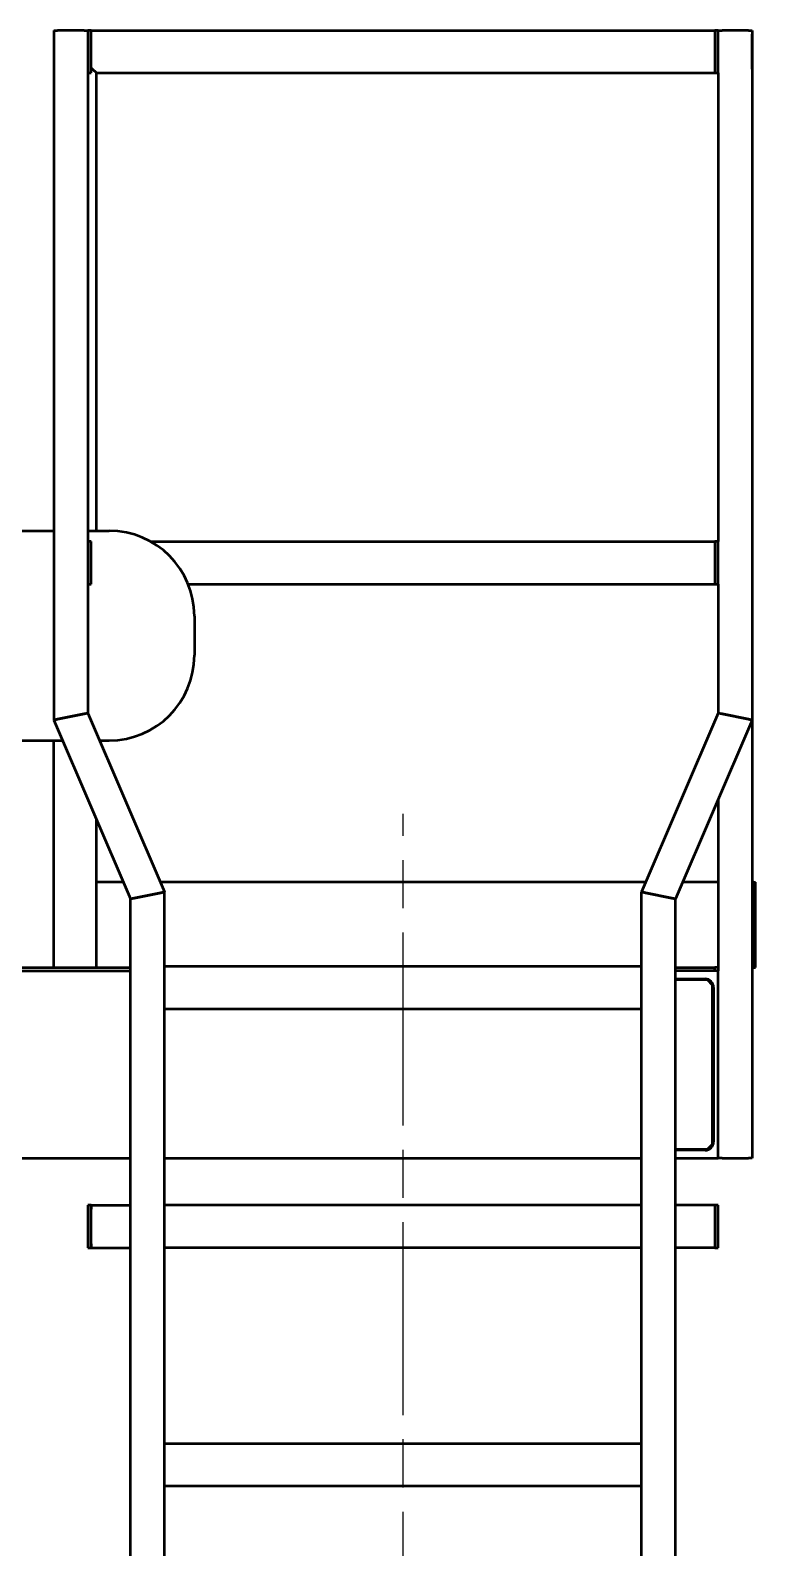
# Model space of a CAD drawing. Header units: millimetres. Extents: x 0 to 25230, y 0 to 17820.
# Drawn here: x 15386 to 16025, y 5788 to 7124 of the extents above; entities that cross this region are included whole.
import ezdxf

# ---------------------------------------------------------------- set-up
doc = ezdxf.new("R2010")
doc.units = ezdxf.units.MM
doc.header["$LTSCALE"] = 30
doc.linetypes.add('CHAIN', pattern=[0.7087, 0.4724, -0.0591, 0.1181, -0.0591])
for name, color, linetype, lineweight in [('Видимый контур (ГОСТ)', 7, 'Continuous', 50), ('Осевая линия (ГОСТ)', 7, 'Continuous', 25), ('Штриховка (ГОСТ)', 7, 'Continuous', 18)]:
    doc.layers.add(name, color=color, linetype=linetype, lineweight=lineweight)
pattern_1 = [(30, (0, 0), (-47.62503, 82.4889), [])]
pattern_2 = [(150.00025, (0, 0), (-47.62465, -82.4891), [])]
pattern_3 = [(45, (0, 0), (-67.3519, 67.3519), [])]

msp = doc.modelspace()

# ---------------------------------------------------------------- hatches: boundary and pattern name
at = {"layer": 'Штриховка (ГОСТ)'}
h = msp.add_hatch(dxfattribs=at)
h.set_pattern_fill('ANSI31', color=256, scale=762, angle=-14.9999778, style=0)
h.set_pattern_definition(pattern_1)
h.paths.add_polyline_path([(15437.0538, 7086.1934), (15440.0538, 7086.1934), (15440.0538, 7123.6934), (15437.0538, 7123.6934)])
h = msp.add_hatch(dxfattribs=at)
h.set_pattern_fill('ANSI31', color=256, scale=762, angle=-14.9999778, style=0)
h.set_pattern_definition(pattern_1)
h.paths.add_polyline_path([(15989.0538, 7123.6934), (15989.0538, 7086.1934), (15992.0538, 7086.1934), (15992.0538, 7123.6934)])
h = msp.add_hatch(dxfattribs=at)
h.set_pattern_fill('ANSI31', color=256, scale=762, angle=105.0002455, style=0)
h.set_pattern_definition(pattern_2)
h.paths.add_polyline_path([(15437.0538, 6636.1934), (15440.0538, 6636.1934), (15440.0538, 6673.6934), (15437.0538, 6673.6934)])
h = msp.add_hatch(dxfattribs=at)
h.set_pattern_fill('ANSI31', color=256, scale=762, angle=105.0002455, style=0)
h.set_pattern_definition(pattern_2)
h.paths.add_polyline_path([(15989.0538, 6673.6934), (15989.0538, 6636.1934), (15992.0538, 6636.1934), (15992.0538, 6673.6934)])
h = msp.add_hatch(dxfattribs=at)
h.set_pattern_fill('ANSI31', color=256, scale=762, style=0)
h.set_pattern_definition(pattern_3)
h.paths.add_polyline_path([(15437.0538, 6051.9434), (15440.0538, 6051.9434), (15440.0538, 6089.4434), (15437.0538, 6089.4434)])
h = msp.add_hatch(dxfattribs=at)
h.set_pattern_fill('ANSI31', color=256, scale=762, style=0)
h.set_pattern_definition(pattern_3)
h.paths.add_polyline_path([(15989.0538, 6089.4434), (15989.0538, 6051.9434), (15992.0538, 6051.9434), (15992.0538, 6089.4434)])

# ---------------------------------------------------------------- linework, layer by layer
at = {"layer": 'Видимый контур (ГОСТ)'}
for p, q in [((15407.0542, 7123.6934), (15407.0542, 6516.4876)), ((15407.0542, 7123.6934), (15410.4292, 7123.6934)), ((15433.6792, 7123.6934), (15410.4292, 7123.6934)), ((15433.6792, 7123.6934), (15437.0538, 7123.6934)), ((15440.0538, 7123.6934), (15437.0538, 7123.6934)), ((15437.0538, 7123.6934), (15437.0538, 7086.1934)), ((15440.0538, 7123.6934), (15989.0538, 7123.6934)), ((15440.0538, 7086.1934), (15440.0538, 7123.6934)), ((15989.0538, 7123.6934), (15989.0538, 7086.1934)), ((15992.0538, 7123.6934), (15989.0538, 7123.6934)), ((15992.0538, 7123.6934), (15995.4288, 7123.6934)), ((15992.0538, 7086.1934), (15992.0538, 7123.6934)), ((16018.6788, 7123.6934), (15995.4288, 7123.6934)), ((16018.6788, 7123.6934), (16022.0538, 7123.6934)), ((16022.0538, 7123.6934), (16022.0538, 6516.4896)), ((16022.0542, 7089.5684), (16022.0542, 7120.3184)), ((15437.0538, 7086.1934), (15440.0538, 7086.1934)), ((15437.0542, 7086.1934), (15437.0542, 6673.6934)), ((15440.0538, 7090.6938), (15441.1792, 7089.5684)), ((15441.1792, 7089.5684), (15440.0538, 7090.6938)), ((15444.5542, 7086.1934), (15441.1792, 7089.5684)), ((15441.1792, 7089.5684), (15444.5542, 7086.1934)), ((15444.5542, 7086.1934), (15989.0538, 7086.1934)), ((15444.5542, 6683.1085), (15444.5542, 7086.1934)), ((15989.0538, 7086.1934), (15992.0538, 7086.1934)), ((15992.0538, 7086.1934), (15992.0538, 6673.6934)), ((16022.0542, 7086.1934), (16022.0538, 7086.1934)), ((16022.0542, 7086.1934), (16022.0542, 6130.6934)), ((15268.3042, 6683.1085), (15407.0542, 6683.1085)), ((15437.0542, 6683.1085), (15455.8042, 6683.1085)), ((15440.0538, 6673.6934), (15437.0538, 6673.6934)), ((15437.0538, 6673.6934), (15437.0538, 6636.1934)), ((15440.0538, 6636.1934), (15440.0538, 6673.6934)), ((15492.1857, 6673.6934), (15989.0538, 6673.6934)), ((15989.0538, 6673.6934), (15989.0538, 6636.1934)), ((15992.0538, 6673.6934), (15989.0538, 6673.6934)), ((15992.0538, 6636.1934), (15992.0538, 6673.6934)), ((15437.0538, 6636.1934), (15440.0538, 6636.1934)), ((15437.0542, 6636.1934), (15437.0542, 6522.6454)), ((15525.3472, 6636.1934), (15989.0538, 6636.1934)), ((15989.0538, 6636.1934), (15992.0538, 6636.1934)), ((15992.0538, 6636.1934), (15992.0538, 6522.6473)), ((15530.8042, 6608.1085), (15530.8042, 6573.5284)), ((15433.6792, 6521.9527), (15410.4292, 6517.1804)), ((15410.4292, 6517.1804), (15433.6792, 6521.9527)), ((15433.6792, 6521.9527), (15437.0542, 6522.6454)), ((15437.0542, 6522.6454), (15433.6792, 6521.9527)), ((15437.0542, 6522.6454), (15504.5542, 6365.1474)), ((15992.0538, 6522.6473), (15924.5542, 6365.1473)), ((15995.4288, 6521.9546), (15992.0538, 6522.6473)), ((15992.0538, 6522.6473), (15995.4288, 6521.9546)), ((15995.4288, 6521.9546), (16018.6788, 6517.1823)), ((16018.6788, 6517.1823), (15995.4288, 6521.9546)), ((15407.0542, 6516.4876), (15410.4292, 6517.1804)), ((15410.4292, 6517.1804), (15407.0542, 6516.4876)), ((15407.0542, 6516.4876), (15474.5542, 6358.9895)), ((16022.0538, 6516.4896), (15954.5542, 6358.9896)), ((16022.0538, 6516.4896), (16018.6788, 6517.1823)), ((16018.6788, 6517.1823), (16022.0538, 6516.4896)), ((15268.3042, 6498.5284), (15414.7511, 6498.5284)), ((15407.0542, 6298.6934), (15407.0542, 6498.5284)), ((15447.3902, 6498.5284), (15455.8042, 6498.5284)), ((15992.0542, 6446.4901), (15992.0542, 6295.6934)), ((15444.5542, 6298.6934), (15444.5542, 6428.9887)), ((15468.2524, 6373.6934), (15444.5542, 6373.6934)), ((15928.2168, 6373.6934), (15500.8915, 6373.6934)), ((15992.0542, 6373.6934), (15960.8558, 6373.6934)), ((16023.5542, 6373.6934), (16022.0542, 6373.6934)), ((16023.5542, 6373.6934), (16025.0542, 6373.6934)), ((16023.5542, 6298.6934), (16023.5542, 6373.6934)), ((16025.0542, 6298.6934), (16025.0542, 6373.6934)), ((15477.9292, 6359.6823), (15474.5542, 6358.9895)), ((15474.5542, 6358.9895), (15477.9292, 6359.6823)), ((15474.5542, 3174.5684), (15474.5542, 6358.9895)), ((15477.9292, 6359.6823), (15501.1792, 6364.4546)), ((15501.1792, 6364.4546), (15477.9292, 6359.6823)), ((15504.554, 6365.1473), (15501.1792, 6364.4546)), ((15501.1792, 6364.4546), (15504.554, 6365.1473)), ((15504.554, 6365.1473), (15504.5542, 6365.1474)), ((15504.554, 6365.1473), (15504.5542, 6365.1473)), ((15504.5542, 3174.5684), (15504.5542, 6365.1473)), ((15927.9292, 6364.4546), (15924.5542, 6365.1473)), ((15924.5542, 6365.1473), (15927.9292, 6364.4546)), ((15924.5542, 3174.5684), (15924.5542, 6365.1473)), ((15927.9292, 6364.4546), (15951.1792, 6359.6823)), ((15951.1792, 6359.6823), (15927.9292, 6364.4546)), ((15954.5542, 6358.9896), (15951.1792, 6359.6823)), ((15951.1792, 6359.6823), (15954.5542, 6358.9896)), ((15954.5542, 3174.5684), (15954.5542, 6358.9896)), ((15289.6792, 6295.6934), (15474.5542, 6295.6934)), ((15370.3042, 6298.6934), (15474.5542, 6298.6934)), ((15924.5542, 6299.4434), (15504.5542, 6299.4434)), ((15954.5542, 6298.6934), (15989.0542, 6298.6934)), ((15992.0542, 6295.6934), (15954.5542, 6295.6934)), ((15992.0542, 6298.6934), (15989.0542, 6298.6934)), ((15989.0542, 6295.6934), (15989.0542, 6298.6934)), ((15992.0542, 6130.6934), (15992.0542, 6295.6934)), ((16023.5542, 6298.6934), (16022.0542, 6298.6934)), ((16023.5542, 6298.6934), (16025.0542, 6298.6934)), ((15954.5542, 6288.5684), (15980.5042, 6288.5684)), ((15982.6792, 6287.7434), (15954.5542, 6287.7434)), ((15987.1792, 6283.2434), (15982.6792, 6287.7434)), ((15987.1792, 6143.1434), (15987.1792, 6283.2434)), ((15988.0042, 6281.0684), (15988.0042, 6145.3184)), ((15924.5542, 6261.9434), (15504.5542, 6261.9434)), ((15954.5542, 6138.6434), (15982.6792, 6138.6434)), ((15980.5042, 6137.8184), (15954.5542, 6137.8184)), ((15982.6792, 6138.6434), (15987.1792, 6143.1434)), ((15348.7945, 6130.6934), (15474.5542, 6130.6934)), ((15504.5542, 6130.6934), (15924.5542, 6130.6934)), ((15954.5542, 6130.6934), (15992.0542, 6130.6934)), ((15995.4292, 6130.6934), (15992.0542, 6130.6934)), ((15995.4292, 6130.6934), (16018.6792, 6130.6934)), ((16022.0542, 6130.6934), (16018.6792, 6130.6934)), ((15440.0538, 6089.4434), (15437.0538, 6089.4434)), ((15437.0538, 6089.4434), (15437.0538, 6051.9434)), ((15440.0538, 6051.9434), (15440.0538, 6089.4434)), ((15440.0542, 6089.4434), (15474.5542, 6089.4434)), ((15440.0542, 6089.4434), (15440.0542, 6086.0684)), ((15440.0542, 6055.3184), (15440.0542, 6086.0684)), ((15924.5542, 6089.4434), (15504.5542, 6089.4434)), ((15989.0538, 6089.4434), (15954.5542, 6089.4434)), ((15989.0538, 6089.4434), (15989.0538, 6051.9434)), ((15992.0538, 6089.4434), (15989.0538, 6089.4434)), ((15992.0538, 6051.9434), (15992.0538, 6089.4434)), ((15437.0538, 6051.9434), (15440.0538, 6051.9434)), ((15440.0542, 6055.3184), (15440.0542, 6051.9434)), ((15440.0542, 6051.9434), (15474.5542, 6051.9434)), ((15924.5542, 6051.9434), (15504.5542, 6051.9434)), ((15989.0538, 6051.9434), (15954.5542, 6051.9434)), ((15989.0538, 6051.9434), (15992.0538, 6051.9434)), ((15924.5542, 5879.4434), (15504.5542, 5879.4434)), ((15924.5542, 5841.9434), (15504.5542, 5841.9434))]:
    msp.add_line(p, q, dxfattribs=at)
for centre, radius, start, end in [((16018.6792, 7120.3184), 3.375, 0, 0.8495842), ((16018.6792, 7089.5684), 3.375, 359.1503014, 0), ((15455.8042, 6608.1085), 75, 0, 90), ((15455.8042, 6573.5284), 75, 270, 0), ((15980.5042, 6281.0684), 7.5, 0, 90), ((15980.5042, 6145.3184), 7.5, 270, 0)]:
    msp.add_arc(centre, radius, start, end, dxfattribs=at)
at = {"layer": 'Осевая линия (ГОСТ)', "linetype": 'CHAIN', "ltscale": 11.993792}
msp.add_line((15714.5542, 3099.5684), (15714.5542, 6433.9896), dxfattribs=at)

doc.saveas('drawing.dxf')
